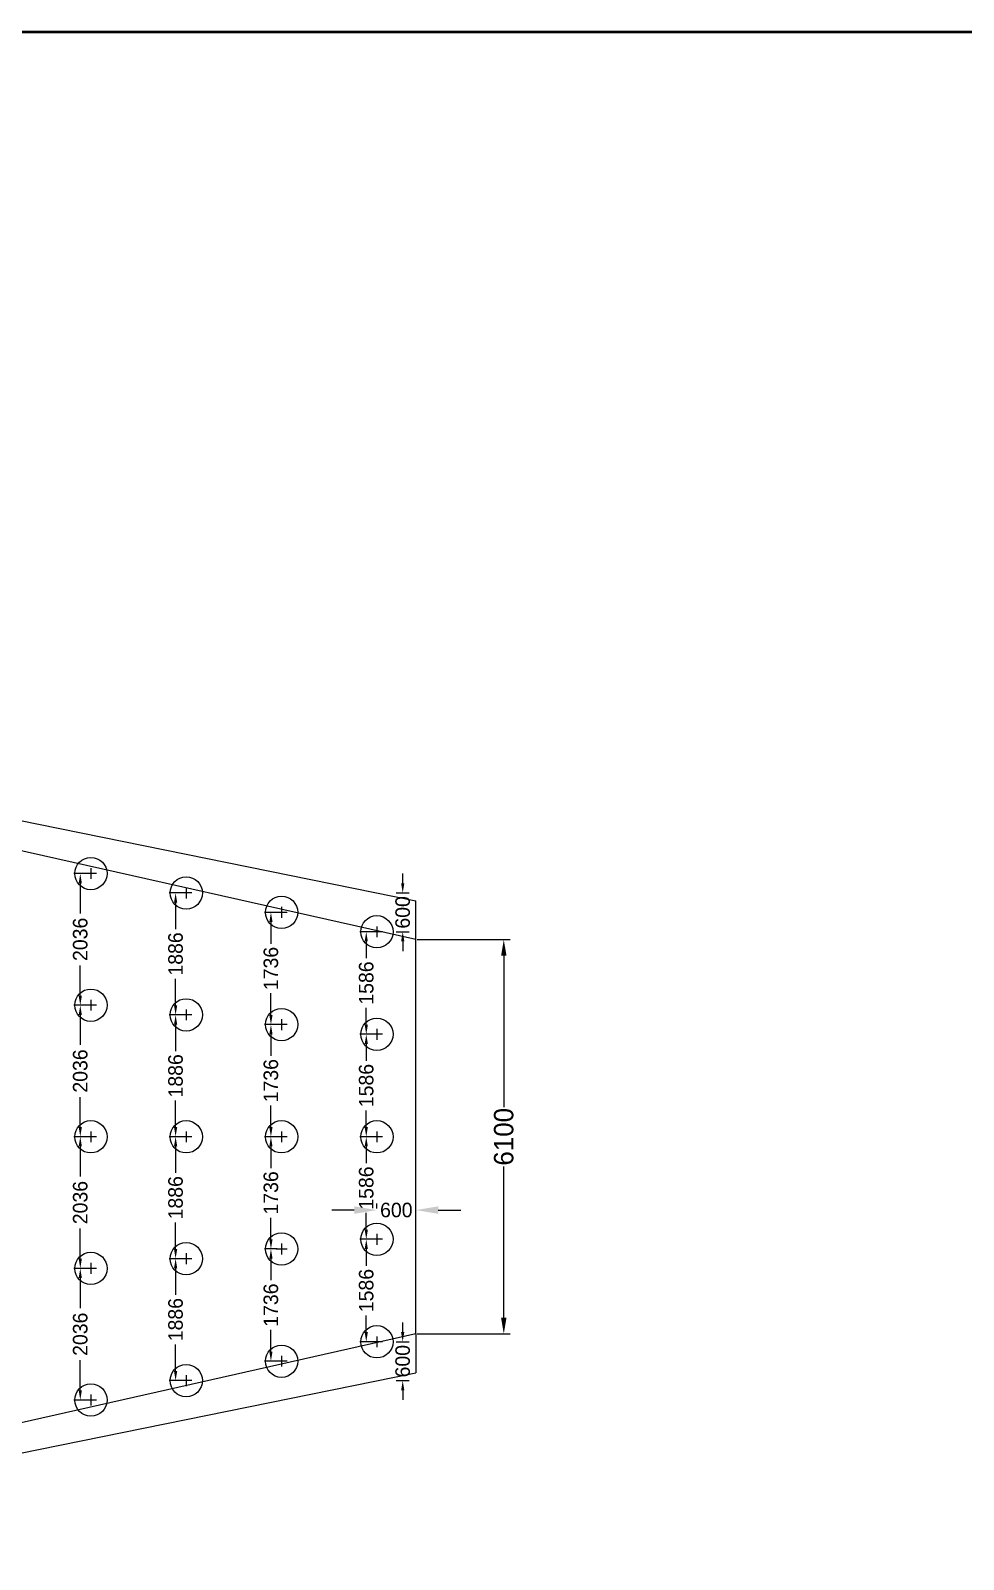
# Model space of a CAD drawing. Extents: x -377620 to 406987, y -326460 to -226264.
# Drawn here: x -30699 to -16265, y -307044 to -283390 of the extents above; entities that cross this region are included whole.
import ezdxf

# ---------------------------------------------------------------- set-up
doc = ezdxf.new("R2010")
doc.units = 0
doc.header["$LTSCALE"] = 300
doc.header["$MEASUREMENT"] = 0
doc.layers.get('DEFPOINTS').update_dxf_attribs({"linetype": 'CONTINUOUS'})
doc.layers.add('LINE', color=7, linetype='CONTINUOUS')
doc.dimstyles.new('3', dxfattribs={"dimtxt": 225, "dimasz": 350, "dimexe": 100, "dimexo": 25, "dimgap": 9, "dimtad": 0, "dimdec": 0, "dimzin": 0, "dimdsep": 46, "dimtxsty": 'Standard', "dimcen": 0, "dimclrd": 5, "dimclre": 6, "dimclrt": 256, "dimadec": 0, "dimazin": 0, "dimtfac": 1, "dimtdec": 0, "dimtofl": 0, "dimtmove": 2, "dimatfit": 3, "dimfxl": 1, "dimtolj": 1, "dimtzin": 0, "dimarcsym": 0})

# ---------------------------------------------------------------- blocks, each defined once
blk = doc.blocks.new('*D503')
at = {"layer": 'DEFPOINTS', "color": 0}
for p in [(-24740, -297455), (-23377, -297455), (-24740, -303555)]:
    blk.add_point(p, dxfattribs=at)
at = {"layer": 'LINE', "color": 7, "lineweight": -2}
for p, q in [((-24715, -297455), (-23277, -297455)), ((-23377, -297705), (-23377, -300046)), ((-23377, -303305), (-23377, -300964)), ((-24715, -303555), (-23277, -303555))]:
    blk.add_line(p, q, dxfattribs=at)
at = {"layer": 'LINE', "color": 7}
for points in [[(-23419, -297705), (-23335, -297705), (-23377, -297455)], [(-23419, -303305), (-23335, -303305), (-23377, -303555)]]:
    blk.add_solid(points, dxfattribs=at)
at = {"layer": 'LINE', "color": 7, "insert": (-23377, -300505), "char_height": 300, "attachment_point": 5, "rotation": 90}
blk.add_mtext('\\A1;6100', dxfattribs=at)
blk = doc.blocks.new('*D661')
at = {"layer": 'DEFPOINTS', "color": 0}
for p in [(-25340, -301639), (-24740, -301639), (-24740, -301639)]:
    blk.add_point(p, dxfattribs=at)
at = {"layer": 'LINE', "color": 6, "lineweight": -2}
for p, q in [((-25340, -301614), (-25340, -301539)), ((-24740, -301614), (-24740, -301539))]:
    blk.add_line(p, q, dxfattribs=at)
at = {"layer": 'LINE', "color": 5, "lineweight": -2}
for p, q in [((-25690, -301639), (-26040, -301639)), ((-24390, -301639), (-24040, -301639))]:
    blk.add_line(p, q, dxfattribs=at)
at = {"layer": 'LINE', "color": 5}
for points in [[(-25690, -301581), (-25690, -301697), (-25340, -301639)], [(-24390, -301581), (-24390, -301697), (-24740, -301639)]]:
    blk.add_solid(points, dxfattribs=at)
at = {"layer": 'LINE', "insert": (-25040, -301639), "char_height": 225, "attachment_point": 5}
blk.add_mtext('\\A1;600', dxfattribs=at)
blk = doc.blocks.new('*D662')
at = {"layer": 'DEFPOINTS', "color": 0}
for p in [(-25067, -296733), (-24941, -296733), (-25067, -297333)]:
    blk.add_point(p, dxfattribs=at)
at = {"layer": 'LINE', "color": 7, "lineweight": -2}
for p, q in [((-24941, -296583), (-24941, -296433)), ((-25042, -296733), (-24841, -296733)), ((-25042, -297333), (-24841, -297333)), ((-24941, -297483), (-24941, -297633))]:
    blk.add_line(p, q, dxfattribs=at)
at = {"layer": 'LINE', "color": 7}
for points in [[(-24966, -296583), (-24916, -296583), (-24941, -296733)], [(-24966, -297483), (-24916, -297483), (-24941, -297333)]]:
    blk.add_solid(points, dxfattribs=at)
at = {"layer": 'LINE', "color": 7, "insert": (-24941, -297033), "char_height": 225, "attachment_point": 5, "rotation": 90}
blk.add_mtext('\\A1;600', dxfattribs=at)
blk = doc.blocks.new('*D663')
at = {"layer": 'DEFPOINTS', "color": 0}
for p in [(-25067, -303677), (-24941, -303677), (-25067, -304277)]:
    blk.add_point(p, dxfattribs=at)
at = {"layer": 'LINE', "color": 7, "lineweight": -2}
for p, q in [((-24941, -303527), (-24941, -303377)), ((-25042, -303677), (-24841, -303677)), ((-25042, -304277), (-24841, -304277)), ((-24941, -304427), (-24941, -304577))]:
    blk.add_line(p, q, dxfattribs=at)
at = {"layer": 'LINE', "color": 7}
for points in [[(-24966, -303527), (-24916, -303527), (-24941, -303677)], [(-24966, -304427), (-24916, -304427), (-24941, -304277)]]:
    blk.add_solid(points, dxfattribs=at)
at = {"layer": 'LINE', "color": 7, "insert": (-24941, -303977), "char_height": 225, "attachment_point": 5, "rotation": 90}
blk.add_mtext('\\A1;600', dxfattribs=at)
blk = doc.blocks.new('*D665')
at = {"layer": 'DEFPOINTS', "color": 0}
for p in [(-25386, -302091), (-25505, -303677), (-25386, -303677)]:
    blk.add_point(p, dxfattribs=at)
at = {"layer": 'LINE', "color": 7, "lineweight": -2}
for p, q in [((-25411, -302091), (-25605, -302091)), ((-25505, -302241), (-25505, -302500)), ((-25505, -303527), (-25505, -303268)), ((-25411, -303677), (-25605, -303677))]:
    blk.add_line(p, q, dxfattribs=at)
at = {"layer": 'LINE', "color": 7}
for points in [[(-25530, -302241), (-25480, -302241), (-25505, -302091)], [(-25530, -303527), (-25480, -303527), (-25505, -303677)]]:
    blk.add_solid(points, dxfattribs=at)
at = {"layer": 'LINE', "color": 7, "insert": (-25505, -302884), "char_height": 225, "attachment_point": 5, "rotation": 90}
blk.add_mtext('\\A1;1586', dxfattribs=at)
blk = doc.blocks.new('*D666')
at = {"layer": 'DEFPOINTS', "color": 0}
for p in [(-25386, -300505), (-25505, -302091), (-25386, -302091)]:
    blk.add_point(p, dxfattribs=at)
at = {"layer": 'LINE', "color": 7, "lineweight": -2}
for p, q in [((-25411, -300505), (-25605, -300505)), ((-25505, -300655), (-25505, -300914)), ((-25505, -301941), (-25505, -301682)), ((-25411, -302091), (-25605, -302091))]:
    blk.add_line(p, q, dxfattribs=at)
at = {"layer": 'LINE', "color": 7}
for points in [[(-25530, -300655), (-25480, -300655), (-25505, -300505)], [(-25530, -301941), (-25480, -301941), (-25505, -302091)]]:
    blk.add_solid(points, dxfattribs=at)
at = {"layer": 'LINE', "color": 7, "insert": (-25505, -301298), "char_height": 225, "attachment_point": 5, "rotation": 90}
blk.add_mtext('\\A1;1586', dxfattribs=at)
blk = doc.blocks.new('*D667')
at = {"layer": 'DEFPOINTS', "color": 0}
for p in [(-25386, -298919), (-25505, -300505), (-25386, -300505)]:
    blk.add_point(p, dxfattribs=at)
at = {"layer": 'LINE', "color": 7, "lineweight": -2}
for p, q in [((-25411, -298919), (-25605, -298919)), ((-25505, -299069), (-25505, -299328)), ((-25505, -300355), (-25505, -300096)), ((-25411, -300505), (-25605, -300505))]:
    blk.add_line(p, q, dxfattribs=at)
at = {"layer": 'LINE', "color": 7}
for points in [[(-25530, -299069), (-25480, -299069), (-25505, -298919)], [(-25530, -300355), (-25480, -300355), (-25505, -300505)]]:
    blk.add_solid(points, dxfattribs=at)
at = {"layer": 'LINE', "color": 7, "insert": (-25505, -299712), "char_height": 225, "attachment_point": 5, "rotation": 90}
blk.add_mtext('\\A1;1586', dxfattribs=at)
blk = doc.blocks.new('*D668')
at = {"layer": 'DEFPOINTS', "color": 0}
for p in [(-25386, -297333), (-25505, -298919), (-25386, -298919)]:
    blk.add_point(p, dxfattribs=at)
at = {"layer": 'LINE', "color": 7, "lineweight": -2}
for p, q in [((-25411, -297333), (-25605, -297333)), ((-25505, -297483), (-25505, -297742)), ((-25505, -298769), (-25505, -298510)), ((-25411, -298919), (-25605, -298919))]:
    blk.add_line(p, q, dxfattribs=at)
at = {"layer": 'LINE', "color": 7}
for points in [[(-25530, -297483), (-25480, -297483), (-25505, -297333)], [(-25530, -298769), (-25480, -298769), (-25505, -298919)]]:
    blk.add_solid(points, dxfattribs=at)
at = {"layer": 'LINE', "color": 7, "insert": (-25505, -298126), "char_height": 225, "attachment_point": 5, "rotation": 90}
blk.add_mtext('\\A1;1586', dxfattribs=at)
blk = doc.blocks.new('*D669')
at = {"layer": 'DEFPOINTS', "color": 0}
for p in [(-26861, -302241), (-26980, -303977), (-26861, -303977)]:
    blk.add_point(p, dxfattribs=at)
at = {"layer": 'LINE', "color": 7, "lineweight": -2}
for p, q in [((-26886, -302241), (-27080, -302241)), ((-26980, -302391), (-26980, -302725)), ((-26980, -303827), (-26980, -303493)), ((-26886, -303977), (-27080, -303977))]:
    blk.add_line(p, q, dxfattribs=at)
at = {"layer": 'LINE', "color": 7}
for points in [[(-27005, -302391), (-26955, -302391), (-26980, -302241)], [(-27005, -303827), (-26955, -303827), (-26980, -303977)]]:
    blk.add_solid(points, dxfattribs=at)
at = {"layer": 'LINE', "color": 7, "insert": (-26980, -303109), "char_height": 225, "attachment_point": 5, "rotation": 90}
blk.add_mtext('\\A1;1736', dxfattribs=at)
blk = doc.blocks.new('*D670')
at = {"layer": 'DEFPOINTS', "color": 0}
for p in [(-26861, -300505), (-26980, -302241), (-26861, -302241)]:
    blk.add_point(p, dxfattribs=at)
at = {"layer": 'LINE', "color": 7, "lineweight": -2}
for p, q in [((-26886, -300505), (-27080, -300505)), ((-26980, -300655), (-26980, -300989)), ((-26980, -302091), (-26980, -301757)), ((-26886, -302241), (-27080, -302241))]:
    blk.add_line(p, q, dxfattribs=at)
at = {"layer": 'LINE', "color": 7}
for points in [[(-27005, -300655), (-26955, -300655), (-26980, -300505)], [(-27005, -302091), (-26955, -302091), (-26980, -302241)]]:
    blk.add_solid(points, dxfattribs=at)
at = {"layer": 'LINE', "color": 7, "insert": (-26980, -301373), "char_height": 225, "attachment_point": 5, "rotation": 90}
blk.add_mtext('\\A1;1736', dxfattribs=at)
blk = doc.blocks.new('*D671')
at = {"layer": 'DEFPOINTS', "color": 0}
for p in [(-26861, -298769), (-26980, -300505), (-26861, -300505)]:
    blk.add_point(p, dxfattribs=at)
at = {"layer": 'LINE', "color": 7, "lineweight": -2}
for p, q in [((-26886, -298769), (-27080, -298769)), ((-26980, -298919), (-26980, -299253)), ((-26980, -300355), (-26980, -300021)), ((-26886, -300505), (-27080, -300505))]:
    blk.add_line(p, q, dxfattribs=at)
at = {"layer": 'LINE', "color": 7}
for points in [[(-27005, -298919), (-26955, -298919), (-26980, -298769)], [(-27005, -300355), (-26955, -300355), (-26980, -300505)]]:
    blk.add_solid(points, dxfattribs=at)
at = {"layer": 'LINE', "color": 7, "insert": (-26980, -299637), "char_height": 225, "attachment_point": 5, "rotation": 90}
blk.add_mtext('\\A1;1736', dxfattribs=at)
blk = doc.blocks.new('*D672')
at = {"layer": 'DEFPOINTS', "color": 0}
for p in [(-26861, -297033), (-26980, -298769), (-26861, -298769)]:
    blk.add_point(p, dxfattribs=at)
at = {"layer": 'LINE', "color": 7, "lineweight": -2}
for p, q in [((-26886, -297033), (-27080, -297033)), ((-26980, -297183), (-26980, -297517)), ((-26980, -298619), (-26980, -298285)), ((-26886, -298769), (-27080, -298769))]:
    blk.add_line(p, q, dxfattribs=at)
at = {"layer": 'LINE', "color": 7}
for points in [[(-27005, -297183), (-26955, -297183), (-26980, -297033)], [(-27005, -298619), (-26955, -298619), (-26980, -298769)]]:
    blk.add_solid(points, dxfattribs=at)
at = {"layer": 'LINE', "color": 7, "insert": (-26980, -297901), "char_height": 225, "attachment_point": 5, "rotation": 90}
blk.add_mtext('\\A1;1736', dxfattribs=at)
blk = doc.blocks.new('*D673')
at = {"layer": 'DEFPOINTS', "color": 0}
for p in [(-28336, -302391), (-28455, -304278), (-28336, -304278)]:
    blk.add_point(p, dxfattribs=at)
at = {"layer": 'LINE', "color": 7, "lineweight": -2}
for p, q in [((-28361, -302391), (-28555, -302391)), ((-28455, -302541), (-28455, -302950)), ((-28455, -304128), (-28455, -303718)), ((-28361, -304278), (-28555, -304278))]:
    blk.add_line(p, q, dxfattribs=at)
at = {"layer": 'LINE', "color": 7}
for points in [[(-28480, -302541), (-28430, -302541), (-28455, -302391)], [(-28480, -304128), (-28430, -304128), (-28455, -304278)]]:
    blk.add_solid(points, dxfattribs=at)
at = {"layer": 'LINE', "color": 7, "insert": (-28455, -303334), "char_height": 225, "attachment_point": 5, "rotation": 90}
blk.add_mtext('\\A1;1886', dxfattribs=at)
blk = doc.blocks.new('*D674')
at = {"layer": 'DEFPOINTS', "color": 0}
for p in [(-28336, -300505), (-28455, -302391), (-28336, -302391)]:
    blk.add_point(p, dxfattribs=at)
at = {"layer": 'LINE', "color": 7, "lineweight": -2}
for p, q in [((-28361, -300505), (-28555, -300505)), ((-28455, -300655), (-28455, -301064)), ((-28455, -302241), (-28455, -301832)), ((-28361, -302391), (-28555, -302391))]:
    blk.add_line(p, q, dxfattribs=at)
at = {"layer": 'LINE', "color": 7}
for points in [[(-28480, -300655), (-28430, -300655), (-28455, -300505)], [(-28480, -302241), (-28430, -302241), (-28455, -302391)]]:
    blk.add_solid(points, dxfattribs=at)
at = {"layer": 'LINE', "color": 7, "insert": (-28455, -301448), "char_height": 225, "attachment_point": 5, "rotation": 90}
blk.add_mtext('\\A1;1886', dxfattribs=at)
blk = doc.blocks.new('*D675')
at = {"layer": 'DEFPOINTS', "color": 0}
for p in [(-28336, -298619), (-28455, -300505), (-28336, -300505)]:
    blk.add_point(p, dxfattribs=at)
at = {"layer": 'LINE', "color": 7, "lineweight": -2}
for p, q in [((-28361, -298619), (-28555, -298619)), ((-28455, -298769), (-28455, -299178)), ((-28455, -300355), (-28455, -299946)), ((-28361, -300505), (-28555, -300505))]:
    blk.add_line(p, q, dxfattribs=at)
at = {"layer": 'LINE', "color": 7}
for points in [[(-28480, -298769), (-28430, -298769), (-28455, -298619)], [(-28480, -300355), (-28430, -300355), (-28455, -300505)]]:
    blk.add_solid(points, dxfattribs=at)
at = {"layer": 'LINE', "color": 7, "insert": (-28455, -299562), "char_height": 225, "attachment_point": 5, "rotation": 90}
blk.add_mtext('\\A1;1886', dxfattribs=at)
blk = doc.blocks.new('*D676')
at = {"layer": 'DEFPOINTS', "color": 0}
for p in [(-28336, -296733), (-28455, -298619), (-28336, -298619)]:
    blk.add_point(p, dxfattribs=at)
at = {"layer": 'LINE', "color": 7, "lineweight": -2}
for p, q in [((-28361, -296733), (-28555, -296733)), ((-28455, -296883), (-28455, -297292)), ((-28455, -298469), (-28455, -298060)), ((-28361, -298619), (-28555, -298619))]:
    blk.add_line(p, q, dxfattribs=at)
at = {"layer": 'LINE', "color": 7}
for points in [[(-28480, -296883), (-28430, -296883), (-28455, -296733)], [(-28480, -298469), (-28430, -298469), (-28455, -298619)]]:
    blk.add_solid(points, dxfattribs=at)
at = {"layer": 'LINE', "color": 7, "insert": (-28455, -297676), "char_height": 225, "attachment_point": 5, "rotation": 90}
blk.add_mtext('\\A1;1886', dxfattribs=at)
blk = doc.blocks.new('*D677')
at = {"layer": 'DEFPOINTS', "color": 0}
for p in [(-29811, -302541), (-29930, -304578), (-29811, -304578)]:
    blk.add_point(p, dxfattribs=at)
at = {"layer": 'LINE', "color": 7, "lineweight": -2}
for p, q in [((-29836, -302541), (-30030, -302541)), ((-29930, -302691), (-29930, -303157)), ((-29930, -304428), (-29930, -303962)), ((-29836, -304578), (-30030, -304578))]:
    blk.add_line(p, q, dxfattribs=at)
at = {"layer": 'LINE', "color": 7}
for points in [[(-29955, -302691), (-29905, -302691), (-29930, -302541)], [(-29955, -304428), (-29905, -304428), (-29930, -304578)]]:
    blk.add_solid(points, dxfattribs=at)
at = {"layer": 'LINE', "color": 7, "insert": (-29930, -303560), "char_height": 225, "attachment_point": 5, "rotation": 90}
blk.add_mtext('\\A1;2036', dxfattribs=at)
blk = doc.blocks.new('*D678')
at = {"layer": 'DEFPOINTS', "color": 0}
for p in [(-29811, -300505), (-29930, -302541), (-29811, -302541)]:
    blk.add_point(p, dxfattribs=at)
at = {"layer": 'LINE', "color": 7, "lineweight": -2}
for p, q in [((-29836, -300505), (-30030, -300505)), ((-29930, -300655), (-29930, -301121)), ((-29930, -302391), (-29930, -301926)), ((-29836, -302541), (-30030, -302541))]:
    blk.add_line(p, q, dxfattribs=at)
at = {"layer": 'LINE', "color": 7}
for points in [[(-29955, -300655), (-29905, -300655), (-29930, -300505)], [(-29955, -302391), (-29905, -302391), (-29930, -302541)]]:
    blk.add_solid(points, dxfattribs=at)
at = {"layer": 'LINE', "color": 7, "insert": (-29930, -301523), "char_height": 225, "attachment_point": 5, "rotation": 90}
blk.add_mtext('\\A1;2036', dxfattribs=at)
blk = doc.blocks.new('*D679')
at = {"layer": 'DEFPOINTS', "color": 0}
for p in [(-29811, -298469), (-29930, -300505), (-29811, -300505)]:
    blk.add_point(p, dxfattribs=at)
at = {"layer": 'LINE', "color": 7, "lineweight": -2}
for p, q in [((-29836, -298469), (-30030, -298469)), ((-29930, -298619), (-29930, -299084)), ((-29930, -300355), (-29930, -299890)), ((-29836, -300505), (-30030, -300505))]:
    blk.add_line(p, q, dxfattribs=at)
at = {"layer": 'LINE', "color": 7}
for points in [[(-29955, -298619), (-29905, -298619), (-29930, -298469)], [(-29955, -300355), (-29905, -300355), (-29930, -300505)]]:
    blk.add_solid(points, dxfattribs=at)
at = {"layer": 'LINE', "color": 7, "insert": (-29930, -299487), "char_height": 225, "attachment_point": 5, "rotation": 90}
blk.add_mtext('\\A1;2036', dxfattribs=at)
blk = doc.blocks.new('*D680')
at = {"layer": 'DEFPOINTS', "color": 0}
for p in [(-29811, -296432), (-29930, -298469), (-29811, -298469)]:
    blk.add_point(p, dxfattribs=at)
at = {"layer": 'LINE', "color": 7, "lineweight": -2}
for p, q in [((-29836, -296432), (-30030, -296432)), ((-29930, -296582), (-29930, -297048)), ((-29930, -298319), (-29930, -297853)), ((-29836, -298469), (-30030, -298469))]:
    blk.add_line(p, q, dxfattribs=at)
at = {"layer": 'LINE', "color": 7}
for points in [[(-29955, -296582), (-29905, -296582), (-29930, -296432)], [(-29955, -298319), (-29905, -298319), (-29930, -298469)]]:
    blk.add_solid(points, dxfattribs=at)
at = {"layer": 'LINE', "color": 7, "insert": (-29930, -297450), "char_height": 225, "attachment_point": 5, "rotation": 90}
blk.add_mtext('\\A1;2036', dxfattribs=at)

msp = doc.modelspace()

# ---------------------------------------------------------------- linework, layer by layer
at = {"layer": 'LINE', "color": 7}
for p, q in [((-36390.2952, -294483.82), (-24740.2952, -296855.07)), ((-24740.2952, -297455.07), (-36740.2952, -294755.07)), ((-29765.2952, -296348.2776), (-29765.2952, -296516.2776)), ((-29681.2952, -296432.2776), (-29849.2952, -296432.2776)), ((-28206.2952, -296732.5002), (-28374.2952, -296732.5002)), ((-28290.2952, -296648.5002), (-28290.2952, -296816.5002)), ((-24740.2952, -297455.07), (-24740.2952, -296855.07)), ((-26731.2952, -297032.7229), (-26899.2952, -297032.7229)), ((-26815.2952, -296948.7229), (-26815.2952, -297116.7229)), ((-25256.2952, -297332.9455), (-25424.2952, -297332.9455)), ((-25340.2952, -297248.9455), (-25340.2952, -297416.9455)), ((-24740.2952, -303555.07), (-24740.2952, -297455.07)), ((-29681.2952, -298468.6738), (-29849.2952, -298468.6738)), ((-29765.2952, -298384.6738), (-29765.2952, -298552.6738)), ((-28206.2952, -298618.7851), (-28374.2952, -298618.7851)), ((-28290.2952, -298534.7851), (-28290.2952, -298702.7851)), ((-26815.2952, -298684.8964), (-26815.2952, -298852.8964)), ((-26731.2952, -298768.8964), (-26899.2952, -298768.8964)), ((-25256.2952, -298919.0077), (-25424.2952, -298919.0077)), ((-25340.2952, -298835.0077), (-25340.2952, -299003.0077)), ((-29681.2952, -300505.07), (-29849.2952, -300505.07)), ((-29765.2952, -300421.07), (-29765.2952, -300589.07)), ((-28206.2952, -300505.07), (-28374.2952, -300505.07)), ((-28290.2952, -300421.07), (-28290.2952, -300589.07)), ((-26731.2952, -300505.07), (-26899.2952, -300505.07)), ((-26815.2952, -300421.07), (-26815.2952, -300589.07)), ((-25256.2952, -300505.07), (-25424.2952, -300505.07)), ((-25340.2952, -300421.07), (-25340.2952, -300589.07)), ((-25340.2952, -302007.1322), (-25340.2952, -302175.1322)), ((-26731.2952, -302241.2435), (-26899.2952, -302241.2435)), ((-26815.2952, -302157.2435), (-26815.2952, -302325.2435)), ((-25256.2952, -302091.1322), (-25424.2952, -302091.1322)), ((-29765.2952, -302457.4662), (-29765.2952, -302625.4662)), ((-28206.2952, -302391.3549), (-28374.2952, -302391.3549)), ((-28290.2952, -302307.3549), (-28290.2952, -302475.3549)), ((-29681.2952, -302541.4662), (-29849.2952, -302541.4662)), ((-24740.2952, -303555.07), (-36740.2952, -306255.07)), ((-25340.2952, -303677.1944), (-25527, -303677.1944)), ((-25256.2952, -303677.1944), (-25424.2952, -303677.1944)), ((-25340.2952, -303593.1944), (-25340.2952, -303761.1944)), ((-24740.2952, -303555.07), (-24740.2952, -304155.07)), ((-26815.2952, -303893.4171), (-26815.2952, -304061.4171)), ((-36390.2952, -306526.32), (-24740.2952, -304155.07)), ((-28290.2952, -304193.6397), (-28290.2952, -304361.6397)), ((-26731.2952, -303977.4171), (-26899.2952, -303977.4171)), ((-28206.2952, -304277.6397), (-28374.2952, -304277.6397)), ((-29681.2952, -304577.8624), (-29849.2952, -304577.8624)), ((-29765.2952, -304493.8624), (-29765.2952, -304661.8624))]:
    msp.add_line(p, q, dxfattribs=at)
at = {"layer": 'LINE', "color": 7, "lineweight": 40, "const_width": 42.8247}
msp.add_lwpolyline([(-45372, -326196.82), (15133.2, -326196.82), (15133.2, -283411), (-45372, -283411)], close=True, dxfattribs=at)
at = {"layer": 'LINE', "color": 7}
for centre in [(-29765.2952, -296432.2776), (-28290.2952, -296732.5002), (-26815.2952, -297032.7229), (-25340.2952, -297332.9455), (-29765.2952, -298468.6738), (-28290.2952, -298618.7851), (-26815.2952, -298768.8964), (-25340.2952, -298919.0077), (-29765.2952, -300505.07), (-28290.2952, -300505.07), (-26815.2952, -300505.07), (-25340.2952, -300505.07), (-26815.2952, -302241.2435), (-25340.2952, -302091.1322), (-29765.2952, -302541.4662), (-28290.2952, -302391.3549), (-25340.2952, -303677.1944), (-26815.2952, -303977.4171), (-28290.2952, -304277.6397), (-29765.2952, -304577.8624)]:
    msp.add_circle(centre, 250, dxfattribs=at)

# ---------------------------------------------------------------- dimensions: what is measured, and where the dimension line sits
for base, p1, p2, override, picture, middle in [((-29929.5904, -298468.6738), (-29810.5904, -296432.2776), (-29810.5904, -298468.6738), {"dimasz": 150, "dimclrd": 7, "dimclre": 7, "dimclrt": 7}, '*D680', (-29929.5904, -297450.4757)), ((-24941, -296732.9455), (-25067.2952, -297332.9455), (-25067.2952, -296732.9455), {"dimasz": 150, "dimclrd": 7, "dimclre": 7, "dimclrt": 7}, '*D662', (-24941, -297032.9455)), ((-28454.5904, -298618.7851), (-28335.5904, -296732.5002), (-28335.5904, -298618.7851), {"dimasz": 150, "dimclrd": 7, "dimclre": 7, "dimclrt": 7}, '*D676', (-28454.5904, -297675.6427)), ((-26979.5904, -298768.8964), (-26860.5904, -297032.7229), (-26860.5904, -298768.8964), {"dimasz": 150, "dimclrd": 7, "dimclre": 7, "dimclrt": 7}, '*D672', (-26979.5904, -297900.8097)), ((-25504.5904, -298919.0077), (-25385.5904, -297332.9455), (-25385.5904, -298919.0077), {"dimasz": 150, "dimclrd": 7, "dimclre": 7, "dimclrt": 7}, '*D668', (-25504.5904, -298125.9766)), ((-23377.1459, -297455.07), (-24740.2952, -303555.07), (-24740.2952, -297455.07), {"dimtxt": 300, "dimasz": 250, "dimclrd": 7, "dimclre": 7, "dimclrt": 7}, '*D503', (-23377.1459, -300505.07)), ((-29929.5904, -300505.07), (-29810.5904, -298468.6738), (-29810.5904, -300505.07), {"dimasz": 150, "dimclrd": 7, "dimclre": 7, "dimclrt": 7}, '*D679', (-29929.5904, -299486.8719)), ((-28454.5904, -300505.07), (-28335.5904, -298618.7851), (-28335.5904, -300505.07), {"dimasz": 150, "dimclrd": 7, "dimclre": 7, "dimclrt": 7}, '*D675', (-28454.5904, -299561.9275)), ((-26979.5904, -300505.07), (-26860.5904, -298768.8964), (-26860.5904, -300505.07), {"dimasz": 150, "dimclrd": 7, "dimclre": 7, "dimclrt": 7}, '*D671', (-26979.5904, -299636.9832)), ((-25504.5904, -300505.07), (-25385.5904, -298919.0077), (-25385.5904, -300505.07), {"dimasz": 150, "dimclrd": 7, "dimclre": 7, "dimclrt": 7}, '*D667', (-25504.5904, -299712.0389)), ((-29929.5904, -302541.4662), (-29810.5904, -300505.07), (-29810.5904, -302541.4662), {"dimasz": 150, "dimclrd": 7, "dimclre": 7, "dimclrt": 7}, '*D678', (-29929.5904, -301523.2681)), ((-28454.5904, -302391.3549), (-28335.5904, -300505.07), (-28335.5904, -302391.3549), {"dimasz": 150, "dimclrd": 7, "dimclre": 7, "dimclrt": 7}, '*D674', (-28454.5904, -301448.2124)), ((-26979.5904, -302241.2435), (-26860.5904, -300505.07), (-26860.5904, -302241.2435), {"dimasz": 150, "dimclrd": 7, "dimclre": 7, "dimclrt": 7}, '*D670', (-26979.5904, -301373.1568)), ((-25504.5904, -302091.1322), (-25385.5904, -300505.07), (-25385.5904, -302091.1322), {"dimasz": 150, "dimclrd": 7, "dimclre": 7, "dimclrt": 7}, '*D666', (-25504.5904, -301298.1011)), ((-26979.5904, -303977.4171), (-26860.5904, -302241.2435), (-26860.5904, -303977.4171), {"dimasz": 150, "dimclrd": 7, "dimclre": 7, "dimclrt": 7}, '*D669', (-26979.5904, -303109.3303)), ((-25504.5904, -303677.1944), (-25385.5904, -302091.1322), (-25385.5904, -303677.1944), {"dimasz": 150, "dimclrd": 7, "dimclre": 7, "dimclrt": 7}, '*D665', (-25504.5904, -302884.1633)), ((-28454.5904, -304277.6397), (-28335.5904, -302391.3549), (-28335.5904, -304277.6397), {"dimasz": 150, "dimclrd": 7, "dimclre": 7, "dimclrt": 7}, '*D673', (-28454.5904, -303334.4973)), ((-29929.5904, -304577.8624), (-29810.5904, -302541.4662), (-29810.5904, -304577.8624), {"dimasz": 150, "dimclrd": 7, "dimclre": 7, "dimclrt": 7}, '*D677', (-29929.5904, -303559.6643)), ((-24941, -303677.1944), (-25067.2952, -304277.1944), (-25067.2952, -303677.1944), {"dimasz": 150, "dimclrd": 7, "dimclre": 7, "dimclrt": 7}, '*D663', (-24941, -303977.1944))]:
    dim = msp.add_linear_dim(base=base, p1=p1, p2=p2, angle=90, dimstyle='3', override=override, dxfattribs=at)
    dim.commit()
    dim.dimension.update_dxf_attribs({"geometry": picture, "text_midpoint": middle})
dim = msp.add_linear_dim(base=(-24740.2952, -301639), p1=(-25340.2952, -301639), p2=(-24740.2952, -301639), dimstyle='3', dxfattribs=at)
dim.commit()
dim.dimension.update_dxf_attribs({"geometry": '*D661', "text_midpoint": (-25040.2952, -301639)})

doc.saveas('drawing.dxf')
